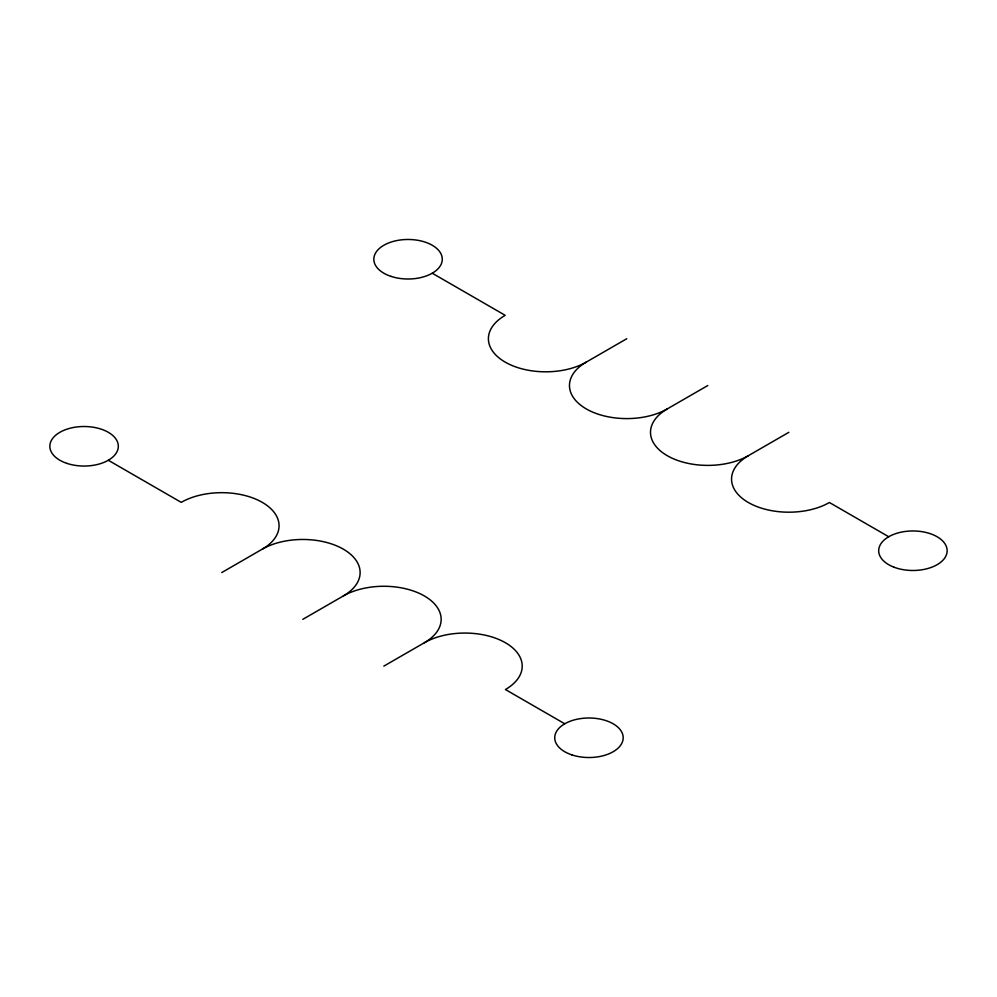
<?xml version="1.0" encoding="UTF-8"?>
<svg xmlns="http://www.w3.org/2000/svg" width="997" height="997" viewBox="0 0 997 997"><rect width="100%" height="100%" fill="white"/><g stroke="black" fill="none" stroke-linecap="round" stroke-linejoin="round"><path stroke-width="1.5" d="M221.758 572.552L262.273 549.16A57.315 33.088 0 0 1 343.329 549.16A57.315 33.088 0 0 1 343.329 595.957L302.801 619.349M432.249 273.215L505.192 315.326A57.315 33.088 0 0 0 505.192 362.123A57.315 33.088 0 0 0 586.248 362.123L626.764 338.718M586.248 362.123A57.315 33.088 0 0 0 586.248 408.907A57.315 33.088 0 0 0 667.292 408.907L707.82 385.515M383.845 666.133L424.373 642.741A57.315 33.088 0 0 1 505.417 642.741A57.315 33.088 0 0 1 505.417 689.538M667.292 408.907A57.315 33.088 0 0 0 667.292 455.704A57.315 33.088 0 0 0 748.336 455.704L788.864 432.312M830.065 502.887L888.713 536.747M108.287 460.253L181.23 502.363A57.315 33.088 0 0 1 262.273 502.363A57.315 33.088 0 0 1 262.273 549.16M506.102 689.924L564.751 723.785M343.329 595.957A57.315 33.088 0 0 1 424.373 595.957A57.315 33.088 0 0 1 424.373 642.741M829.392 502.5A57.315 33.088 0 0 1 748.336 502.5A57.315 33.088 0 0 1 748.336 455.704M66.961 463.393A34.234 19.766 0 0 0 118.319 446.282A34.234 19.766 0 0 0 66.961 429.159A34.234 19.766 0 0 0 66.961 463.393M571.842 754.879A34.234 19.766 0 0 0 623.187 737.768A34.234 19.766 0 0 0 571.842 720.644A34.234 19.766 0 0 0 571.842 754.879M893.736 567.094A34.234 19.766 0 0 0 947.063 552.126A34.234 19.766 0 0 0 897.961 532.946A34.234 19.766 0 0 0 893.736 567.094M390.936 276.356A34.234 19.766 0 0 0 442.282 259.232A34.234 19.766 0 0 0 390.936 242.121A34.234 19.766 0 0 0 390.936 276.356"/></g></svg>
